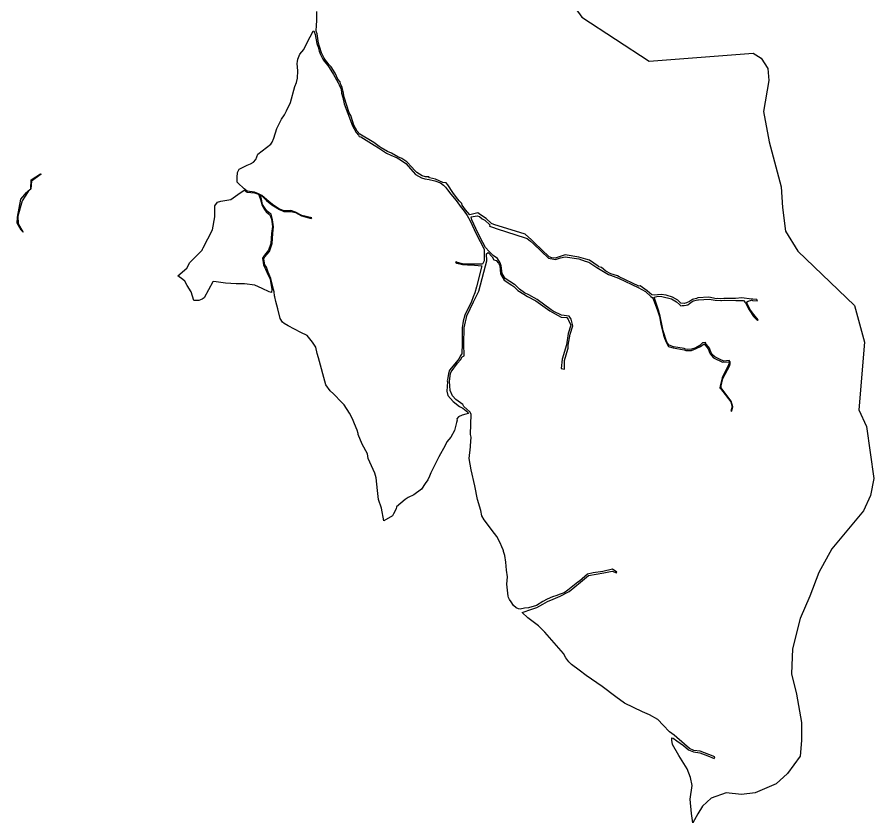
# Model space of a CAD drawing. Extents: x 548434 to 553028, y 1835329 to 1842282.
# Drawn here: x 550828 to 552279, y 1835329 to 1836693 of the extents above; entities that cross this region are included whole.
import ezdxf

# ---------------------------------------------------------------- set-up
doc = ezdxf.new("R2010")
doc.units = 0
doc.layers.add('Level 30', color=7, linetype='Continuous')

msp = doc.modelspace()

# ---------------------------------------------------------------- linework, layer by layer
at = {"layer": 'Level 30'}
for points in [[(551756.63, 1836732.05), (551784.3, 1836693.11), (551898.44, 1836618.73), (552074.65, 1836632.01), (552087.94, 1836623.93), (552099.34, 1836606.35), (552100.78, 1836585.91), (552091.76, 1836533.64), (552101.63, 1836482.02), (552121.77, 1836405.71), (552124.14, 1836371.02), (552129.36, 1836330.63), (552150.18, 1836296.97), (552246.17, 1836205.21), (552262.78, 1836142.99), (552253.61, 1836028.26), (552266.25, 1836000), (552278.87, 1835912.33)], [(551549.21, 1836413.3), (551536.46, 1836418.7), (551526.59, 1836421.18), (551525.29, 1836422.81), (551519.51, 1836422.8), (551514.22, 1836424.8), (551505.19, 1836430.28), (551501.34, 1836433.88), (551496.38, 1836439.38), (551487.98, 1836447.99), (551479.91, 1836453.8), (551473.11, 1836456.95), (551462.44, 1836463), (551455.59, 1836465.96), (551444.59, 1836472), (551441.45, 1836473.92), (551432.28, 1836480.95), (551408.3, 1836495.11), (551404.3, 1836500.13), (551398.2, 1836510.49), (551394.02, 1836525.16), (551393.31, 1836526.65), (551390.68, 1836531.07), (551382.06, 1836557.45), (551380.21, 1836567.38), (551378.67, 1836574.07), (551376.96, 1836578.19), (551375.79, 1836580.28), (551375.13, 1836583.68), (551371.59, 1836588.2), (551366.83, 1836598.3), (551359.9, 1836609.18), (551358.774, 1836610.188), (551356.26, 1836613.07), (551353.35, 1836616.87), (551350.42, 1836620.21), (551348.22, 1836623.62), (551345.78, 1836628.15), (551343.62, 1836632.57), (551340.37, 1836643.74), (551338.5, 1836649.4), (551336.12, 1836664.71), (551334.64, 1836669.19), (551335.32, 1836679.44), (551335.949, 1836686.9), (551335.97, 1836702.78)], [(551262.32, 1836232.23), (551257.99, 1836250.64), (551253.64, 1836261.35), (551250.77, 1836269.77), (551247.71, 1836273.8), (551245.98, 1836283.88), (551247.91, 1836287.61), (551255.64, 1836296.57), (551260.3, 1836310.09), (551261.33, 1836326.76), (551262.51, 1836338.16), (551260.83, 1836350.29), (551258.46, 1836359.43), (551255.27, 1836361.66), (551251.6, 1836364.92), (551248.06, 1836369.36), (551243.69, 1836376.08), (551242.22, 1836385.11), (551239.831, 1836392.136), (551242.71, 1836390.74), (551250.56, 1836382.91), (551259.72, 1836375.21), (551272.45, 1836367.65), (551280.09, 1836364.1), (551291.73, 1836364.19), (551299.37, 1836362.63), (551310, 1836356.88), (551326.36, 1836352.07), (551327.42, 1836353.31), (551310.21, 1836357.48), (551299.71, 1836363.24), (551291.5, 1836365.6), (551280.31, 1836365.08), (551272.51, 1836368.36), (551260.79, 1836376.18), (551251.17, 1836383.97), (551242.76, 1836391.48), (551235.96, 1836394.71), (551230.17, 1836396.8), (551218.02, 1836398.34), (551212.58, 1836402.77), (551201.79, 1836412.425), (551200.638, 1836413.655), (551200.62, 1836421.9), (551201.37, 1836430.04), (551204.44, 1836435.79), (551208.57, 1836438.32), (551217.75, 1836442.52), (551223.49, 1836445.03), (551228.75, 1836447.76), (551232.48, 1836452.06), (551235.88, 1836460.93), (551257.94, 1836478), (551260.224, 1836481.639), (551263.19, 1836488.52), (551268.31, 1836504.48), (551275.81, 1836520.23), (551280.8, 1836527.9), (551284.48, 1836534.76), (551291.15, 1836548.67), (551298.46, 1836575.66), (551301.57, 1836582.32), (551303.02, 1836589.79), (551303.72, 1836602.4), (551302.74, 1836614.83), (551302.94, 1836618.35), (551303.47, 1836622.21), (551306.87, 1836630.53), (551313.98, 1836638.69), (551319.22, 1836650.16), (551329.76, 1836669.53), (551330.75, 1836669.78), (551331.13, 1836668.6), (551332.82, 1836663.72), (551335.853, 1836648.399), (551337.85, 1836642.25), (551339.78, 1836635.82), (551341.38, 1836631.11), (551343.56, 1836626.81), (551346.08, 1836622.24), (551348.14, 1836618.88), (551350.84, 1836615.28), (551354.16, 1836611.49), (551356.83, 1836607.9), (551363.98, 1836596.33), (551369.17, 1836586.87), (551371.85, 1836582.13), (551373.48, 1836578.39), (551374.35, 1836577.14), (551376.14, 1836573), (551377.7, 1836566.76), (551377.69, 1836564.39), (551379.55, 1836556.95), (551382.31, 1836546.24), (551388.05, 1836530.14), (551396.33, 1836509.27), (551402.45, 1836498.09), (551406.31, 1836493.37), (551407.32, 1836491.04), (551410.13, 1836490.28), (551432.87, 1836476.65)], [(551432.87, 1836476.65), (551440.2, 1836472.16), (551453.84, 1836463.05), (551460.92, 1836459.7), (551471.71, 1836454.72), (551477.61, 1836451.65), (551486.42, 1836445.37), (551498.74, 1836431.01), (551502.69, 1836426.87), (551513.14, 1836421.24), (551518.64, 1836419.63), (551525.85, 1836418.55), (551535.74, 1836415.94), (551545, 1836412.57), (551550.47, 1836408.9), (551553.48, 1836405.2), (551556.96, 1836400.55), (551562.68, 1836393.73), (551568.95, 1836386.08), (551573.3, 1836380.47), (551578.32, 1836373.21), (551585.17, 1836364.6), (551590.16, 1836357.08), (551595.47, 1836348.51), (551605.636, 1836326.406), (551619.12, 1836300.29)], [(550869.2722, 1836427.2316), (550852.83, 1836415.6), (550851.7, 1836402.47), (550846.85, 1836397.96), (550836.64, 1836382.01), (550829.64, 1836356.1), (550830.27, 1836343.98), (550838.43, 1836329.06), (550835.39, 1836332.78), (550828.34, 1836344.61), (550828.88, 1836354.65), (550834.36, 1836384.97), (550837.81, 1836389.05), (550843.92, 1836396.57), (550846.74, 1836399.39), (550851.28, 1836402.68), (550851.97, 1836417.92), (550867.62, 1836427.73), (550869.2722, 1836427.2316)], [(551260.79, 1836338.77), (551259.15, 1836326.82), (551258.15, 1836310.1), (551253.93, 1836298.4), (551246.93, 1836289.94), (551243.75, 1836284.94), (551245.72, 1836273.76), (551247.9, 1836268.52), (551248.66, 1836266.26), (551251.19, 1836261.25), (551256.54, 1836249.36), (551259.75, 1836232.2), (551259.27, 1836226.93), (551255.22, 1836227.97), (551243.22, 1836233.7), (551231.02, 1836239.29), (551213.211, 1836241.415), (551199.05, 1836241.47), (551181.18, 1836242.89), (551161.44, 1836245.46), (551159.83, 1836244.79), (551144.922, 1836218.159), (551141.596, 1836215.601), (551136.115, 1836213.321), (551127.761, 1836213.597), (551123.232, 1836228.146), (551116.332, 1836238.914), (551112.123, 1836246.45), (551109.084, 1836249.14), (551100.391, 1836255.259), (551115.8, 1836268.27), (551120.97, 1836278.06), (551127, 1836283.78), (551134.45, 1836291.35), (551141.37, 1836298.52), (551142.04, 1836300.27), (551143.49, 1836302.62), (551159.08, 1836332.99), (551163.03, 1836355.04), (551163.27, 1836373.55), (551167.46, 1836380.18), (551173.01, 1836381.72), (551190.13, 1836384.65), (551202.16, 1836392.9), (551210.94, 1836399.21), (551213.08, 1836400.36), (551217.64, 1836396.62), (551230.06, 1836395.65), (551237.22, 1836393.4), (551240.14, 1836384.47), (551243.21, 1836374.52), (551246.88, 1836367.79), (551249.98, 1836363.4), (551254.19, 1836360.28), (551257.02, 1836357.39), (551259.16, 1836351.03), (551260.79, 1836338.77)], [(551924.51, 1836155.15), (551922.4, 1836162.27), (551919.77, 1836173.54), (551917.04, 1836186.69), (551913.99, 1836197.18), (551907.52, 1836217.45), (551907.09, 1836219.13), (551913.58, 1836220.53), (551919.95, 1836220.28), (551936.23, 1836216.31), (551944.6, 1836211.17), (551949.73, 1836206.67), (551952.12, 1836204.51), (551954.57, 1836205), (551957.46, 1836205), (551960.89, 1836205.7), (551963.83, 1836206.24), (551966.91, 1836208.59), (551972.92, 1836212.87), (551980.85, 1836214.74), (551982.06, 1836214.52), (551999.97, 1836215.64), (552010.34, 1836214.09), (552019.94, 1836213.59), (552020.79, 1836213.2), (552025.2, 1836214.11), (552045.04, 1836213.54), (552057.94, 1836213.65), (552061.8, 1836209.76), (552067.57, 1836197.82), (552075.03, 1836186.46), (552082.09, 1836179.69), (552082.84, 1836180.73), (552075.48, 1836189.86), (552068.66, 1836198.97), (552063.43, 1836210.5), (552066.04, 1836212.58), (552071.62, 1836213.74), (552073.5, 1836213.18), (552081.62, 1836212.78), (552080.97, 1836215.15), (552074.07, 1836215.47), (552071.8, 1836215.85), (552055.56, 1836217.88), (552044.49, 1836216.74), (552025.08, 1836216.76), (552019.2, 1836216), (552014.58, 1836216.66), (552012.37, 1836216.26), (551999.34, 1836219.37), (551981.11, 1836217.79), (551978.3, 1836216.89), (551976.11, 1836216.42), (551973.62, 1836215.47), (551971.86, 1836214.87), (551966.55, 1836211.57), (551961.76, 1836209.58), (551957.49, 1836208.5), (551952.24, 1836208.67), (551946.92, 1836213.98), (551937.76, 1836218.99), (551927.41, 1836222.4), (551918.51, 1836223.45), (551912.64, 1836223), (551908.14, 1836222.24), (551903.13, 1836223.25), (551895.25, 1836229.64), (551882.98, 1836238.06), (551880.81, 1836237.94), (551847.77, 1836253.64), (551844.91, 1836254.94), (551833.46, 1836258.63), (551825.06, 1836263.08), (551817.68, 1836269.46), (551813.44, 1836270.47), (551812.15, 1836271.44), (551797.58, 1836281.48), (551791.02, 1836283.36), (551779.54, 1836287.01), (551756.35, 1836290.84), (551739.54, 1836285.14), (551733.66, 1836285.46), (551729.129, 1836287.266), (551704.175, 1836311.322), (551699.05, 1836316.109), (551688.692, 1836325.934), (551635.4, 1836342.04), (551631.67, 1836343.93), (551622.43, 1836352.07), (551613.04, 1836358.69), (551608.08, 1836361.85), (551594.84, 1836358.23), (551587.49, 1836367.03), (551582.05, 1836375.1), (551581.32, 1836377.63), (551576.68, 1836382.28), (551572.22, 1836387.95), (551566.07, 1836396.5), (551557.49, 1836409.25), (551554.57, 1836412.61), (551549.21, 1836413.3)], [(551648.05, 1836272.09), (551646.327, 1836277.257), (551641.692, 1836284.778), (551634.249, 1836289.51), (551627.519, 1836296.285), (551621.216, 1836303.376), (551616.641, 1836311.892), (551608.29, 1836328.253), (551598.38, 1836349.8), (551596.97, 1836355.37), (551607.13, 1836356.95), (551611.02, 1836355.4), (551615.93, 1836351.83), (551620.34, 1836349.72), (551628.79, 1836341.62), (551628.31, 1836339.34), (551633.42, 1836337.57), (551641.33, 1836334.58), (551688.441, 1836319.799), (551691.968, 1836318.404), (551697.57, 1836313.914), (551702.839, 1836309.5), (551728.25, 1836284.88), (551739.74, 1836282.59), (551748.11, 1836285.68), (551756.33, 1836287.51), (551779.23, 1836283.86), (551790.34, 1836279.87), (551796.35, 1836278.2), (551809.55, 1836269.27), (551829.59, 1836257.38), (551832.8, 1836256.36), (551846.79, 1836251.23), (551879.57, 1836235.62), (551892.33, 1836228.53), (551901.5, 1836220.24), (551903.52, 1836218.79), (551905.14, 1836216.12), (551912.44, 1836196.66), (551915.76, 1836186.2), (551918.35, 1836173.48), (551921.03, 1836161.68), (551922.98, 1836154.82), (551924.21, 1836149.57), (551927.86, 1836141.67), (551931.36, 1836135.68), (551933.1, 1836135.1), (551939.19, 1836133.41), (551957.94, 1836129.71), (551960.48, 1836128.87), (551963.27, 1836128.72), (551969.94, 1836128.99), (551977.91, 1836132.06), (551985.18, 1836135.38), (551991.4, 1836139.96), (551998.51, 1836131.73), (552001.33, 1836124.13), (552003.78, 1836120.16), (552007.51, 1836116.31), (552022.32, 1836108.9), (552032.99, 1836109.78), (552034.19, 1836108.22), (552033, 1836104.44), (552022.1, 1836082.33), (552018.91, 1836068.88), (552017.96, 1836065.27), (552019.06, 1836064.42), (552036.61, 1836041.64), (552038.7, 1836033.16), (552036.95, 1836026.59), (552038.36, 1836026.28), (552040.1, 1836033.38), (552037.32, 1836042.97), (552020.29, 1836065.39), (552020.06, 1836068.69), (552023.43, 1836081.56), (552034.99, 1836103.61), (552035.62, 1836106.3), (552035.35, 1836109.78), (552033.91, 1836111.66), (552024.84, 1836110.89), (552018.82, 1836113.37), (552009.36, 1836117.81), (552006.25, 1836120.79), (552003.41, 1836124.58), (552000.44, 1836132.55), (551995.65, 1836138.91), (551994, 1836140.66), (551994.15, 1836142.51), (551988.76, 1836141.55), (551984.15, 1836137.12), (551977.22, 1836133.28), (551969.97, 1836130.98), (551964.16, 1836130.72), (551960.05, 1836130.8), (551957.88, 1836132.07), (551939.67, 1836135.04), (551932.31, 1836137.79), (551928.68, 1836141.89), (551926.22, 1836149.84), (551924.51, 1836155.15)], [(551619.12, 1836300.29), (551618.928, 1836280.339), (551616.065, 1836274.935), (551609.584, 1836274.837), (551602.815, 1836274.9), (551591.35, 1836274.892), (551582.425, 1836275.732), (551574.059, 1836277.882), (551571.711, 1836279.132), (551570.51, 1836278.08), (551572.97, 1836276.77), (551582.513, 1836274.317), (551590.964, 1836273.661), (551602.763, 1836273.019), (551609.156, 1836272.749), (551615.387, 1836272.26), (551606.318, 1836236.393), (551603.462, 1836226.606), (551600.57, 1836219.892), (551597.78, 1836211.96), (551586.09, 1836188.69), (551583.58, 1836178.54), (551581.56, 1836167.24), (551581.65, 1836140.82), (551581.01, 1836123.25), (551579.08, 1836120.33), (551577.01, 1836115.16), (551572.17, 1836109.58), (551560.31, 1836095.36), (551558.85, 1836089.98), (551557.11, 1836079.02), (551556.66, 1836077.22), (551557.07, 1836075.73), (551555.96, 1836059.69), (551557.44, 1836052.67), (551566.86, 1836042.37), (551577.135, 1836034.116), (551583, 1836031.05), (551591.27, 1836024.24), (551591.95, 1836021.87), (551587.89, 1836021.13), (551581.74, 1836019.09), (551575.45, 1836016.29), (551572.76, 1836013), (551573.17, 1836010.56), (551572.316, 1836006.848), (551568.96, 1835993.48), (551562.86, 1835982.05), (551556.08, 1835974.36), (551552.78, 1835967.84), (551542.09, 1835948.77), (551528.96, 1835921.68), (551526.31, 1835915.98), (551523.94, 1835909.97), (551519.19, 1835903.39), (551512.9, 1835894.26), (551500, 1835884.33), (551490.33, 1835879.94), (551485.16, 1835876.77), (551470.78, 1835864.27), (551470.01, 1835860.95), (551465.48, 1835851.98), (551463.61, 1835849.11), (551449.26, 1835840.53), (551445.16, 1835862.02), (551440.34, 1835876.39), (551438.32, 1835891.87), (551436.12, 1835913.46), (551434.2, 1835920.94), (551422.94, 1835946.04), (551421.46, 1835954.03), (551412.5, 1835970.33), (551405.76, 1835986.56), (551405.57, 1835988.43), (551403.86, 1835993.63), (551399.66, 1836004.72), (551397.34, 1836010.17), (551394.8, 1836015.52), (551390.88, 1836022.9), (551381.93, 1836036.76), (551374.39, 1836044.93), (551368.17, 1836051.47), (551364.21, 1836055.3), (551358.15, 1836060.67), (551350.816, 1836070.556), (551338.8, 1836116.42), (551336.56, 1836123.94), (551334.07, 1836134.39), (551328.36, 1836143.09), (551319.43, 1836153.98), (551308.39, 1836159.53), (551287.12, 1836170.7), (551280.44, 1836174.65), (551277.64, 1836177), (551273.69, 1836182.99), (551269.71, 1836199.24), (551266.38, 1836211.88), (551264.55, 1836219.86), (551264.312, 1836221.535), (551263.6, 1836228.03), (551262.32, 1836232.23)], [(551673.38, 1835692.88), (551668.84, 1835697.18), (551664.69, 1835703.06), (551662.05, 1835707.29), (551661.4, 1835708.5), (551660.08, 1835710.72), (551659.85, 1835712.83), (551657.34, 1835733.41), (551658.82, 1835745.32), (551656.91, 1835756.9), (551655.86, 1835770.19), (551654.01, 1835781.72), (551651.57, 1835788.24), (551651.82, 1835789.65), (551651.5, 1835791.06), (551649.01, 1835796.21), (551646.04, 1835802.99), (551640.79, 1835813.64), (551636.48, 1835818.89), (551618.98, 1835842.25), (551615.39, 1835848.67), (551613.17, 1835858.01), (551607.64, 1835876.45), (551603.53, 1835899.66), (551597, 1835926.62), (551593.91, 1835945.88), (551596.15, 1835965.44), (551595.74, 1835967.45), (551597.09, 1835981.82), (551596.13, 1835986.68), (551596.85, 1836020.94), (551594.85, 1836025), (551584.72, 1836033.83), (551582.999, 1836037.1), (551570.93, 1836045.68), (551565.61, 1836052.12), (551561.42, 1836061.08), (551560.52, 1836076.91), (551562.04, 1836089.7), (551563.38, 1836092.89), (551574.06, 1836107.36), (551579.12, 1836113.09), (551581.81, 1836118.27), (551585.05, 1836119.51), (551584.51, 1836140.32), (551585.28, 1836167.35), (551587.23, 1836177.43), (551588.4, 1836181.68), (551589.5, 1836187.72), (551601.03, 1836211.14), (551610.318, 1836229.249), (551621.6, 1836272.205), (551623.575, 1836280.446), (551622.77, 1836292.63), (551625.995, 1836294.614), (551632.828, 1836287.453), (551635.594, 1836282.44), (551639.392, 1836281.356), (551643.54, 1836276.72), (551645.38, 1836272.02), (551646.89, 1836258.49), (551652.9, 1836248.11), (551665.89, 1836239.41), (551669.05, 1836237.1), (551676.06, 1836230.58), (551686.1, 1836224.16), (551692.69, 1836220.46), (551706.82, 1836213.01), (551730.33, 1836195.72), (551734.13, 1836193.54), (551749.41, 1836185.27), (551758.77, 1836184.47), (551761.27, 1836181.12), (551762.12, 1836180.2), (551765.57, 1836171.44), (551761.55, 1836157.34), (551758.21, 1836138.53), (551750.96, 1836114.16), (551749.418, 1836098.397), (551755.32, 1836097.24), (551754.96, 1836098.49), (551754.98, 1836111.77), (551760.57, 1836130.92), (551761.06, 1836132.85), (551761.2, 1836137.72), (551764.64, 1836156.32), (551769.045, 1836170.648), (551766.46, 1836181.62), (551763, 1836186.94), (551749.91, 1836188.5), (551736.11, 1836195.51), (551732.5, 1836197.68), (551708.76, 1836215), (551694.45, 1836223.22), (551687.51, 1836226.65), (551678.99, 1836232.79), (551671.43, 1836239.81), (551670.28, 1836240.78), (551654.59, 1836250.58), (551649.75, 1836259.28), (551648.05, 1836272.09)], [(552278.87, 1835912.33), (552273.06, 1835883.28), (552261.45, 1835857.13), (552207.74, 1835793.22), (552185.76, 1835752.98), (552170.57, 1835712.82), (552154.3, 1835674.82), (552141.28, 1835623.8), (552139.52, 1835581.17), (552147.8, 1835546.73), (552156.48, 1835498.97), (552156.48, 1835468.57), (552153.82, 1835441.74), (552132.62, 1835412.44), (552113.43, 1835395.26), (552078.1, 1835380.11), (552054.88, 1835377.08), (552028.63, 1835380.11), (552003.39, 1835371.02), (551988.82, 1835357.22), (551980.91, 1835344.25), (551972.4612, 1835329.0264), (551970.38, 1835345.11), (551967.71, 1835369.01), (551971.43, 1835392.17), (551968.34, 1835405.76), (551962.61, 1835420.41), (551948.84, 1835443.19), (551938.13, 1835461.59), (551936.98, 1835469.07), (551936.76, 1835472.97), (551939.22, 1835472.18), (551945.51, 1835468.14), (551956.34, 1835459.93), (551965.13, 1835452.65), (551973.37, 1835449.35), (551984.32, 1835447.68), (551997.97, 1835442.66), (552008.7, 1835437.88), (552009.4, 1835441.06), (551999.62, 1835444.99), (551985.02, 1835450.28), (551974.17, 1835451.82), (551966.94, 1835455.21), (551958.34, 1835462), (551940.51, 1835477.47), (551932.61, 1835483.24), (551922.28, 1835494.68), (551913.07, 1835504.27), (551898.87, 1835511.77), (551887.3, 1835517.08), (551856.87, 1835531.7), (551842.19, 1835542.13), (551818.68, 1835559.78), (551791.86, 1835578.29), (551780.16, 1835587.42), (551766.81, 1835597), (551762.29, 1835601.79), (551757.6, 1835608.34), (551753.28, 1835615.64), (551721.73, 1835651.84), (551711.15, 1835662.57), (551692.91, 1835676.14), (551683.27, 1835684.94), (551686.98, 1835686.43), (551696.47, 1835689.86), (551707.98, 1835693.46), (551718.2, 1835699.52), (551726.04, 1835703.98), (551736.16, 1835707.96), (551747.97, 1835712.74), (551762.92, 1835720.65), (551781.93, 1835736.51), (551795.82, 1835747.62), (551821.49, 1835752.48), (551835.58, 1835755.45), (551842.87, 1835752.51), (551843.46, 1835753.42), (551836.28, 1835758.79), (551820.1, 1835754.67), (551803.85, 1835752.15), (551793.85, 1835749.82), (551780.42, 1835738.4), (551777.76, 1835736.38), (551760.73, 1835722.77), (551754.43, 1835718.67), (551746.03, 1835715.54), (551741.89, 1835714.04), (551734.86, 1835711.87), (551725.81, 1835707.93), (551718.54, 1835703.64), (551707.48, 1835696.99), (551694.11, 1835692.98), (551687.25, 1835692.26), (551680.08, 1835691.1), (551677.32, 1835691.36), (551673.38, 1835692.88)]]:
    msp.add_lwpolyline(points, dxfattribs=at)

doc.saveas('drawing.dxf')
